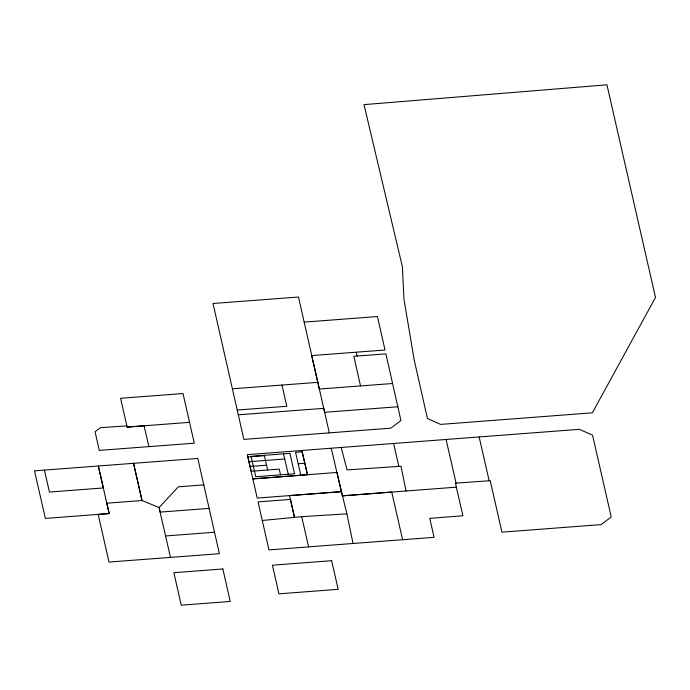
<?xml version="1.0" encoding="UTF-8"?>
<svg xmlns="http://www.w3.org/2000/svg" width="690" height="690" viewBox="0 0 690 690"><rect width="100%" height="100%" fill="white"/><g stroke="black" fill="none" stroke-linecap="round" stroke-linejoin="round"><path stroke-width="1.03" d="M159.105 507.504L178.322 486.83L203.783 484.898L219.411 553.699L109.02 562.048L98.153 514.404L109.184 513.558L98.316 465.991L34.5 470.847L45.368 518.414L109.184 513.558L106.803 503.2L141.993 500.517L159.105 507.504L160.149 512.101L209.13 508.401M294.518 517.388L290.481 499.431L258.069 501.897L262.269 520.484L301.754 516.689M329.311 432.889L298.477 297.036L213.02 303.497L243.881 439.401L390.79 428.171L400.95 420.529L385.891 353.858L353.832 356.281L360.525 385.926M301.892 450.492L247.348 454.658L257.197 498.068L341.472 491.659L346.898 513.834L353.056 543.487L434.079 537.32L429.741 518.354L462.904 515.775L455.435 483.181L490.228 480.68L501.941 532.163L601.119 524.607L611.228 516.974L592.538 435.166L579.315 429.327L301.823 450.458L307.55 474.72L252.833 478.895L336.901 472.46M248.961 461.714L284.711 458.988M250.056 466.483L266.582 465.224M298.192 463.784L304.799 463.275M331.243 448.233L342.369 495.843L391.713 492.065L402.606 539.701M304.092 322.118L377.447 316.563L385.02 350.028L311.682 355.574L319.298 389.039L392.584 383.502M232.401 388.806L317.857 382.346M237.205 410.041L286.807 406.281L281.977 385.063M238.317 414.819L323.722 408.351L324.645 412.344M189.543 422.34L183.014 393.533L120.569 398.285L127.141 427.093L144.072 425.773L148.902 446.654L194.278 443.178L189.543 422.34L127.141 427.093L126.788 425.868L100.455 427.679L95.065 431.75L99.308 450.398L148.833 446.62M324.576 412.31L397.845 406.764M341.171 447.482L347.087 469.899L401.002 466.268L406.022 490.995M342.369 495.843L456.349 487.166M165.591 535.957L214.555 532.249M308.542 546.86L353.056 543.487M346.898 513.834L301.685 516.663L308.611 546.894L268.962 549.913L262.269 520.484M336.97 472.486L341.472 491.659L289.541 495.584L294.449 517.353M283.504 453.839L288.273 474.246M307.421 474.729L302.177 451.829L295.57 452.33L300.814 475.229M280.545 474.841L279.234 469.114L251.151 471.253L247.865 456.944L264.391 455.685L267.677 469.993M479.145 436.96L489.167 480.749M446.076 439.478L456.073 483.138M393.602 443.48L398.829 466.423M356.256 352.211L357.127 356.031M159.036 507.478L170.49 557.408M133.575 463.335L142.062 500.552M133.506 463.309L141.993 500.517M44.427 470.106L49.447 492.056L103.336 487.942L98.316 465.991L197.771 458.453L203.783 484.898M655.5 297.433L592.374 412.818L440.669 424.402L427.446 418.537L414.129 359.645L403.961 299.106L402.399 266.823L364.01 104.63L606.941 84.818L655.5 297.433M289.904 453.347L251.082 456.314L255.757 476.73L294.578 473.763L289.904 453.347M222.853 568.965L173.863 572.691L181.246 605.182L230.227 601.456L222.853 568.965M331.623 560.694L272.429 565.196L278.933 593.831L338.178 589.329L331.623 560.694"/></g></svg>
